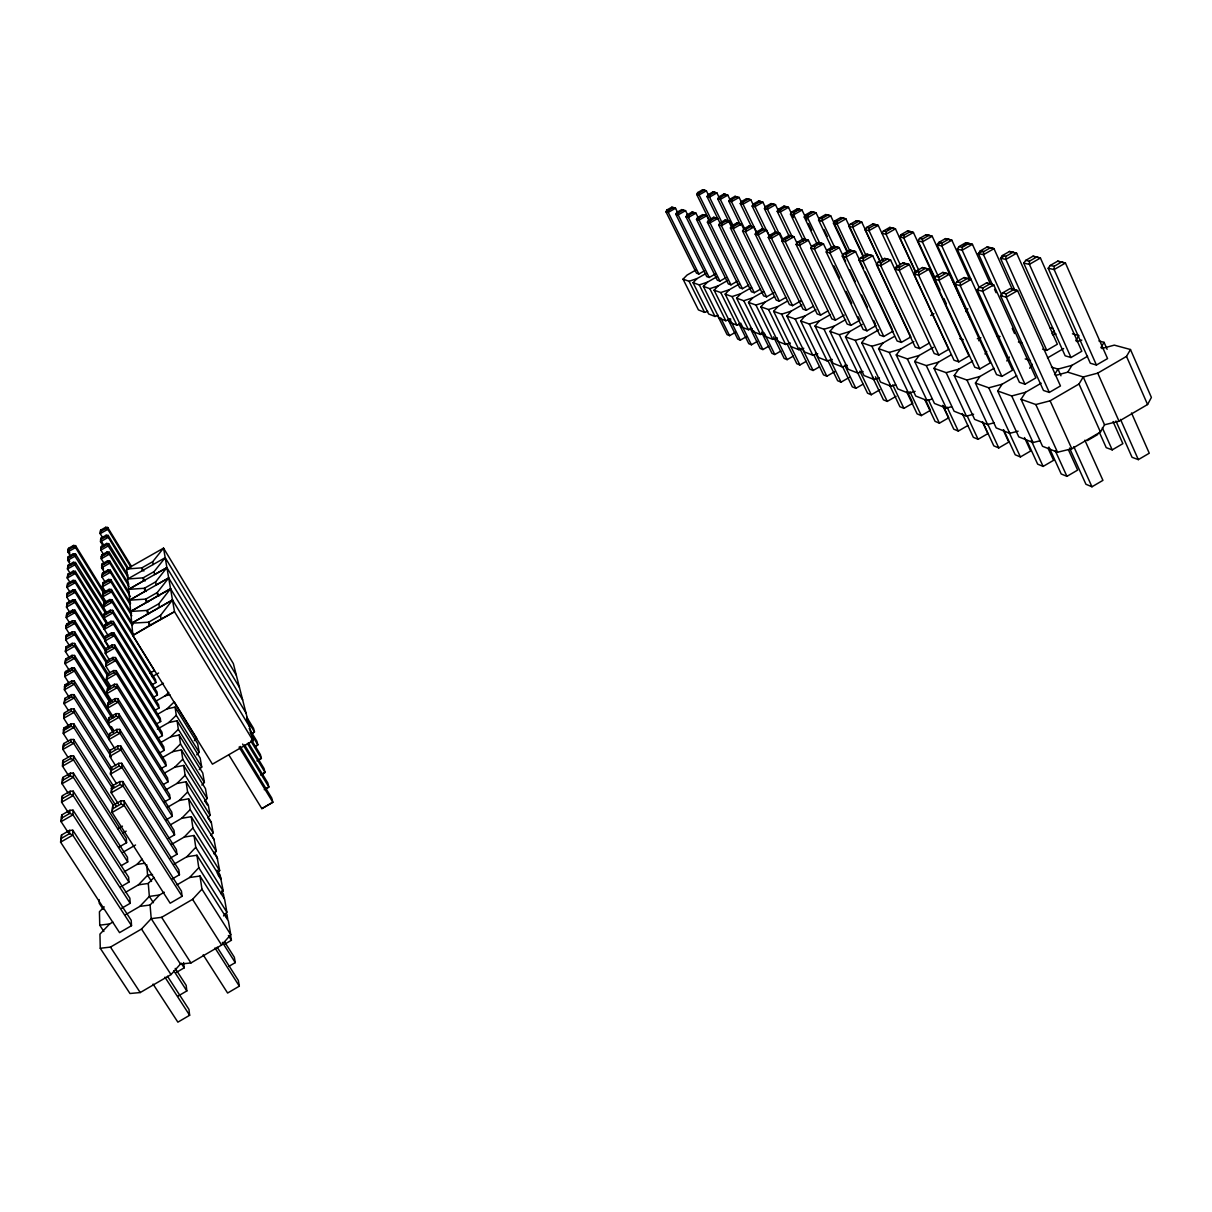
<?xml version="1.0" encoding="UTF-8"?>
<svg xmlns="http://www.w3.org/2000/svg" width="1212" height="1212" viewBox="0 0 1212 1212"><rect width="100%" height="100%" fill="white"/><g stroke="black" fill="none" stroke-linecap="round" stroke-linejoin="round"><path stroke-width="1.5" d="M1061.697 261.974L1054.167 266.307L1054.152 269.549L1096.436 365.039L1107.556 358.585L1065.439 263.034L1057.682 261.171L1050.198 265.473L1048.183 268.291L1090.315 363.236L1096.436 365.039M72.826 830.235L72.781 835.129L131.517 925.68L119.549 932.634L60.6 842.158L61.524 835.023L69.614 830.371L72.826 830.235L131.199 920.287L131.517 925.68M68.296 832.705L61.115 821.645L61.236 816.964L62.024 814.812L69.887 810.283L73.023 810.177L72.978 814.828L130.184 903.319L121.442 908.394M68.72 813.207L61.6 802.208L61.721 797.754L62.479 795.633L70.144 791.224L73.205 791.148L73.159 795.557L128.926 882.094L120.806 886.805M68.13 793.133L62.07 783.74L62.176 779.498L62.918 777.422L70.402 773.12L73.371 773.074L73.341 777.256L127.714 861.914L121.382 865.58M68.66 775.71L62.509 766.166L62.615 762.136L63.342 760.075L70.644 755.894L73.538 755.864L73.508 759.863L126.578 842.704L118.837 847.173M68.023 757.379L62.933 749.425L63.024 745.592L63.736 743.562L70.857 739.487L73.705 739.487L73.659 743.289L113.292 805.313M68.417 741.426L63.327 733.487L63.433 729.821L64.115 727.821L71.084 723.837L73.856 723.852L73.811 727.488L112.292 787.876M68.781 726.2L63.721 718.261L63.812 714.762L64.478 712.792L71.281 708.899L73.993 708.929L73.962 712.398L111.322 771.196M68.13 710.065L64.084 703.702L64.827 698.43L71.478 694.627L74.129 694.673L74.099 697.991L111.398 756.833M69.478 697.748L64.433 689.795L64.509 686.598L65.16 684.689L71.675 680.977L74.265 681.038L74.235 684.204L115.049 749.092M68.811 682.856L64.766 676.478L65.478 671.524L71.856 667.888L74.386 667.979L74.356 671.009L113.655 733.275M70.038 671.539L65.084 663.706L65.16 660.767L65.781 658.919L72.023 655.359L74.508 655.45L74.477 658.358L111.807 717.625M69.357 657.752L65.403 651.465L66.084 646.814L72.19 643.345L74.614 643.436L74.599 646.238L110.171 702.839M69.66 646.026L65.69 639.709L66.357 635.194L72.341 631.8L74.735 631.906L74.705 634.588L108.383 688.295M69.963 634.77L65.978 628.422L66.63 624.044L72.493 620.711L74.841 620.832L74.811 623.407L107.61 675.796M69.251 622.362L66.251 617.575L66.887 613.302L72.644 610.045L74.932 610.166L74.917 612.651L105.868 662.161M70.447 613.408L66.508 607.121L67.145 602.985L72.781 599.773L75.038 599.91L75.008 602.303L106.368 652.541M69.993 592.153L67.008 587.381L67.614 583.442L73.053 580.366L75.22 580.518L75.205 582.73L108.201 635.633M70.175 582.73L67.251 578.033L67.842 574.2L73.174 571.17L75.311 571.337L75.296 573.473L107.262 624.938M70.826 556.626L67.902 551.899L68.463 548.354L73.538 545.476L75.553 545.658L75.538 547.582L103.762 593.229M1036.775 256.959L1029.442 261.186L1029.397 264.337L1070.984 357.525L1081.816 351.238L1040.411 258.005L1032.972 256.202L1025.655 260.413L1023.731 263.155L1065.151 355.798L1070.984 357.525M69.569 833.629L72.781 835.129L60.6 842.158L61.448 838.31L69.569 833.629L69.614 830.371M69.841 813.373L72.978 814.828L61.115 821.645L61.948 817.933L69.841 813.373L69.887 810.283M70.114 794.163L73.159 795.557L61.6 802.208L62.418 798.587L70.114 794.163L70.144 791.224M70.357 775.922L73.341 777.256L62.07 783.74L62.857 780.225L70.357 775.922L70.402 773.12M70.599 758.56L73.508 759.863L62.509 766.166L63.282 762.757L70.599 758.56L70.644 755.894M70.826 742.017L73.659 743.289L62.933 749.425L63.675 746.122L70.826 742.017L70.857 739.487M71.053 726.261L73.811 727.488L63.327 733.487L64.069 730.26L71.053 726.261L71.084 723.837M71.25 711.217L73.962 712.398L63.721 718.261L64.433 715.11L71.25 711.217L71.281 708.899M71.447 696.839L74.099 697.991L64.084 703.702L64.781 700.642L71.447 696.839L71.478 694.627M71.644 683.083L74.235 684.204L64.433 689.795L65.115 686.81L71.644 683.083L71.675 680.977M71.826 669.918L74.356 671.009L64.766 676.478L65.433 673.554L71.826 669.918L71.856 667.888M71.993 657.298L74.477 658.358L65.084 663.706L65.736 660.858L71.993 657.298L72.023 655.359M72.159 645.193L74.599 646.238L65.403 651.465L66.039 648.693L72.159 645.193L72.19 643.345M72.326 633.588L74.705 634.588L65.69 639.709L66.312 636.997L72.326 633.588L72.341 631.8M72.478 622.423L74.811 623.407L65.978 628.422L66.584 625.771L72.478 622.423L72.493 620.711M72.629 611.696L74.917 612.651L66.251 617.575L66.857 614.969L72.629 611.696L72.644 610.045M72.765 601.364L75.008 602.303L66.508 607.121L67.099 604.576L72.765 601.364L72.781 599.773M105.535 638.86L75.129 590.032L72.917 589.896L72.902 591.426L75.114 592.335L108.61 646.102M73.038 581.836L75.205 582.73L67.008 587.381L67.584 584.942L73.038 581.836L73.053 580.366M73.159 572.609L75.296 573.473L67.251 578.033L67.796 575.639L73.159 572.609L73.174 571.17M106.292 611.954L75.386 562.474L73.311 562.307L105.808 613.605M106.05 603.303L75.477 553.914L73.417 553.748L105.156 603.879M73.523 546.763L75.538 547.582L67.902 551.899L68.433 549.642L73.523 546.763L73.538 545.476M1013.096 252.202L1005.93 256.323L1005.869 259.398L1046.774 350.374L1057.349 344.238L1016.626 253.217L1009.475 251.475L1002.339 255.58L1000.491 258.262L1015.08 290.698M1006.293 293.88L1006.248 297.152L1049.304 392.43L1060.455 385.946L1017.58 290.622L1013.853 289.532L1006.293 293.88L1002.506 292.956L1000.567 295.728L1043.456 390.446L1049.304 392.43M61.448 838.31L61.524 835.023M61.948 817.933L62.024 814.812M62.418 798.587L62.479 795.633M62.857 780.225L62.918 777.422M63.282 762.757L63.342 760.075M63.675 746.122L63.736 743.562M64.069 730.26L64.115 727.821M64.433 715.11L64.478 712.792M64.781 700.642L64.827 698.43M65.115 686.81L65.16 684.689M65.433 673.554L65.478 671.524M65.736 660.858L65.781 658.919M66.039 648.693L66.084 646.814M66.312 636.997L66.357 635.194M66.584 625.771L66.63 624.044M66.857 614.969L66.887 613.302M67.099 604.576L67.145 602.985M69.735 601.803L66.766 597.062L67.387 593.032L72.917 589.896M67.584 584.942L67.614 583.442M67.796 575.639L67.842 574.2M70.417 573.761L67.478 569.019L68.054 565.292L73.311 562.307M70.675 565.11L67.69 560.308L68.266 556.672L73.417 553.748M68.433 549.642L68.463 548.354M982.735 288.062L982.659 291.244L1024.988 384.204L1035.866 377.902L993.719 284.881L990.098 283.82L982.735 288.062L979.144 287.168L977.266 289.88L1019.413 382.325L1024.988 384.204M1012.474 289.698L993.991 248.657L990.552 247.687L983.553 251.702L983.493 254.687L1002.051 295.713M68.266 556.672L67.69 560.308L75.462 555.914L75.477 553.914L68.236 558.005M971.039 279.411L964.085 277.563L956.919 281.669L955.132 284.335L960.252 285.623L971.039 279.411L967.54 278.396L960.343 282.517L960.252 285.623L1001.854 376.387L1012.474 370.236L957.268 249.187L958.98 246.612L965.782 242.703L972.418 244.324L990.189 283.517M969.085 243.37L962.237 247.293L962.161 250.202L979.22 287.683M969.676 279.275L951.844 240.188L948.587 239.249L941.906 243.082L941.815 245.93L958.162 281.608M939.042 277.26L938.936 280.275L979.826 368.948L990.204 362.933L949.466 274.215L946.057 273.23L939.042 277.26L935.785 276.442L934.043 279.048L974.781 367.236L979.826 368.948M970.357 319.362L932.195 236.234L929.028 235.325L922.483 239.067L922.377 241.855L938.012 275.76M918.741 272.23L918.62 275.169L958.828 361.843L968.979 355.98L928.922 269.276L925.604 268.306L918.741 272.23L915.636 271.458L913.969 274.003L954.011 360.222L958.828 361.843M940.027 290.092L913.409 232.462L910.333 231.568L903.925 235.234L903.804 237.946L918.726 270.14M899.38 267.443L899.243 270.321L938.785 355.071L948.708 349.344L909.318 264.549L906.076 263.61L899.38 267.443L896.41 266.716L894.804 269.2L899.243 270.321L909.318 264.549L903.091 262.883L896.41 266.716M938.785 355.071L934.194 353.51L890.593 260.035L887.442 259.126L880.882 262.868L880.745 265.67L919.65 348.601L929.346 343.011M915.908 272.912L895.441 228.841L892.426 227.977L886.169 231.553L886.033 234.219L900.243 264.716M897.683 267.079L878.23 225.387L875.291 224.538L869.155 228.038L869.019 230.644L883.321 261.171M863.217 258.504L863.065 261.247L901.334 342.405L910.833 336.936L872.701 255.732L869.64 254.838L863.217 258.504L860.505 257.838L859.005 260.216L897.122 340.996L901.334 342.405M880.851 262.868L861.732 222.054L858.869 221.235L852.839 224.659L852.703 227.205L866.292 256.096M863.565 268.534L855.581 251.611L852.597 250.732L846.309 254.323L846.143 257.005L883.806 336.481L893.108 331.134M863.565 256.383L845.9 218.872L843.097 218.069L837.204 221.432L837.053 223.917L849.93 251.187M845.612 261.216L839.189 247.657L836.265 246.809L830.114 250.323L829.947 252.929L867.004 330.815L876.124 325.573M847.688 251.748L830.69 215.812L827.947 215.024L822.175 218.327L822.009 220.766L835.007 248.127M827.508 252.354L823.463 243.87L820.615 243.036L814.585 246.475L814.419 249.036L850.9 325.361L859.838 320.241L858.217 316.847M820.069 221.266L816.085 212.873L813.403 212.115L807.737 215.327L807.571 217.721L820.372 244.566M811.646 247.051L808.389 240.249L805.601 239.431L799.693 242.794L799.511 245.294L835.432 320.135L844.188 315.12M806.859 220.175L802.026 210.055L799.405 209.297L793.845 212.464L793.678 214.797L805.783 240.097M797.117 243.43L793.905 236.749L791.194 235.961L785.391 239.264L785.209 241.718L820.585 315.12L827.735 311.014M793.375 217.509L788.497 207.328L785.937 206.585L780.467 209.691L780.301 211.994L792.512 237.431M783.225 240.112L779.998 233.401L777.331 232.628L771.65 235.855L771.453 238.264L806.298 310.287L813.328 306.272M778.68 211.373L775.468 204.707L772.968 203.98L767.59 207.04L767.408 209.282L781.876 239.264M769.878 236.916L766.62 230.189L764.014 229.416L758.424 232.583L758.227 234.946L792.557 305.651L800.829 300.909M765.348 207.222L762.909 202.192L760.454 201.48L755.182 204.464L755 206.676L768.802 235.189M757.03 233.855L753.728 227.083L751.182 226.326L745.698 229.447L745.501 231.75L779.331 301.167L785.831 297.455M753.258 204.828L750.804 199.753L748.395 199.056L743.214 201.995L743.017 204.161L756.985 232.901M743.759 229.083L741.335 224.099L738.835 223.356L733.442 226.417L733.245 228.674L766.575 296.864L774.559 292.304M732.654 227.917L729.366 221.205L726.927 220.493L721.64 223.493L721.428 225.72L754.288 292.713L760.56 289.123M730.275 200.162L727.821 195.132L725.503 194.45L720.489 197.298L720.307 199.389L733.411 226.235M717.837 218.433L713.671 217.296L708.49 220.236L707.399 222.19L710.035 222.856L717.837 218.433L715.444 217.721L710.247 220.675L710.035 222.856L742.426 288.698L748.592 285.184M708.808 195.814L706.369 190.814L704.127 190.163L699.279 192.905L699.082 194.92L711.383 219.948M709.156 220.735L706.702 215.751L704.354 215.054L699.248 217.948L699.036 220.099L730.972 284.835L737.047 281.381M698.445 218.19L695.961 213.16L693.658 212.479L688.628 215.327L688.416 217.433L719.913 281.093L725.882 277.7M688.083 215.751L685.568 210.661L683.31 209.994L678.372 212.797L678.159 214.857L709.232 277.487L715.095 274.139M172.18 878.958L179.452 874.746L178.846 869.807L122.821 781.528L119.761 781.588L111.913 786.103L111.262 792.784L118.337 803.874M112.777 805.51L112.11 812.464L170.165 903.228L182.088 896.304L181.452 891.108L123.972 800.768L120.821 800.874L112.777 805.51L112.11 812.464L124.245 805.48L123.972 800.768M168.241 838.477L174.558 834.826L174.013 830.356L120.7 745.91L117.791 745.925L110.337 750.198L109.716 756.379L115.685 765.802M170.468 858.02L176.937 854.278L176.361 849.597L121.73 763.272L118.746 763.302L111.11 767.696L110.474 774.12L116.488 783.573M119.715 729.397L119.943 733.23L108.989 739.502L109.61 733.563L116.882 729.397L119.715 729.397L171.771 812.055L172.286 816.297L166.12 819.857M117.882 698.657L118.094 702.142L107.641 708.126L108.247 702.581L115.17 698.612L117.882 698.657L167.574 777.937L168.059 781.801L163.65 784.346M164.105 802.117L170.119 798.647L169.619 794.602L118.776 713.671L116.004 713.641L108.913 717.701L108.307 723.443L113.337 731.412M157.575 738.396L162.393 735.623L161.984 732.245L115.443 657.54L112.898 657.449L106.414 661.146L105.853 666.161L109.853 672.539M159.272 753.167L164.196 750.349L163.771 746.804L116.216 670.645L113.625 670.569L107.004 674.342L106.429 679.523L110.413 685.901M160.332 769.029L166.089 765.726L165.635 762.03L117.034 684.341L114.382 684.265L107.61 688.143L107.02 693.491L112.019 701.46M154.394 710.656L158.999 708.005L158.62 704.884L113.973 632.967L111.534 632.861L105.323 636.391L104.777 641.103L108.777 647.511M155.954 724.231L160.666 721.519L160.272 718.277L114.685 644.996L112.201 644.89L105.853 648.511L105.308 653.359L109.307 659.752M151.455 685.113L155.893 682.568L155.53 679.69L112.625 610.348L110.292 610.227L104.323 613.62L103.793 618.044L107.732 624.362M113.292 621.438L113.443 624.119L104.277 629.331L104.808 624.771L110.898 621.302L113.292 621.438L157.045 692.037L157.409 695.037L152.894 697.627M131.563 613.317L110.792 579.609L108.595 579.457L102.959 582.654L102.459 586.714L105.444 591.547M133.017 624.528L111.383 589.471L109.141 589.32L103.399 592.577L102.884 596.758L105.853 601.561M111.989 599.713L112.14 602.182L103.338 607.197L103.853 602.894L109.701 599.561L111.989 599.713L133.532 634.558M129.229 592.789L109.686 560.974L107.565 560.808L102.126 563.883L101.641 567.746L104.596 572.534M130.623 603.258L110.231 570.125L108.065 569.958L102.535 573.094L102.05 577.048L104.974 581.805M131.366 566.201L107.701 527.478L105.702 527.296L100.641 530.159L100.187 533.644L102.126 536.795M128.684 568.928L108.171 535.416L106.141 535.234L101.005 538.158L100.535 541.719L103.49 546.521M128.017 575.23L108.656 543.643L106.595 543.461L101.369 546.43L100.899 550.096L103.808 554.838M68.054 565.292L67.478 569.019L75.371 564.534L75.386 562.474L68.023 566.671M67.387 593.032L66.766 597.062L75.114 592.335L75.129 590.032L67.342 594.577M100.641 530.159L100.187 533.644L107.807 529.326L107.701 527.478M108.171 535.416L108.277 537.34L100.535 541.719L101.005 538.158M101.369 546.43L100.899 550.096L108.777 545.627L108.656 543.643L101.429 547.763M104.232 563.595L101.263 558.762L101.747 555.005L107.065 551.975L109.171 552.157L128.866 584.26M109.686 560.974L109.822 563.11L101.641 567.746L102.126 563.883M102.535 573.094L102.05 577.048L110.368 572.337L110.231 570.125M102.959 582.654L102.459 586.714L110.928 581.912L110.792 579.609M103.399 592.577L102.884 596.758L111.534 591.85L111.383 589.471M103.853 602.894L103.338 607.197M104.323 613.62L103.793 618.044L112.777 612.924L112.625 610.348M104.808 624.771L104.277 629.331M105.323 636.391L104.777 641.103L114.14 635.77L113.973 632.967M105.853 648.511L105.308 653.359L114.867 647.905L114.685 644.996M106.414 661.146L105.853 666.161L115.625 660.585L115.443 657.54M107.004 674.342L106.429 679.523L116.413 673.827L116.216 670.645M107.61 688.143L107.02 693.491L117.231 687.658L117.034 684.341M108.247 702.581L107.641 708.126M108.913 717.701L108.307 723.443L119.003 717.307L118.776 713.671M109.61 733.563L108.989 739.502M110.337 750.198L109.716 756.379L120.942 749.94L120.7 745.91M111.11 767.696L110.474 774.12L121.988 767.499L121.73 763.272M122.821 781.528L123.079 785.982L111.262 792.784L111.913 786.103M678.008 213.251L675.538 208.252L671.766 207.222L666.918 209.964L665.949 211.797L696.491 273.185L698.885 273.988L704.657 270.7M709.232 277.487L706.747 276.639L675.781 214.266L676.781 212.403L681.72 209.615L683.568 210.176M708.929 219.342L696.673 194.42L697.673 192.572L702.505 189.845L704.127 190.163M685.962 216.812L686.992 214.918L692.007 212.085L695.961 213.16L688.416 217.433L685.962 216.812L717.352 280.23L719.913 281.093M1041.184 383.204L1025.519 392.294L1021.049 399.278L1042.532 446.289L1057.531 452.227L1071.802 448.758L1100.451 432.033L1104.541 424.791L1119.024 421.2L1147.567 404.535L1151.4 397.445L1130.478 349.526L1114.313 345.132L1101.844 348.541M719.398 198.026L716.913 192.935L712.959 191.935L708.035 194.723L707.02 196.586L720.261 223.614M696.506 219.463L697.551 217.539L702.642 214.645L706.702 215.751L699.036 220.099L696.506 219.463L728.336 283.941L730.972 284.835M730.791 225.583L717.716 198.844L718.761 196.935L723.761 194.102L725.503 194.45M741.532 202.389L739.108 197.405L734.957 196.359L729.866 199.238L728.791 201.162L740.396 224.962M718.701 225.023L719.807 223.038L725.079 220.054L729.366 221.205L721.428 225.72L718.701 225.023L751.44 291.744L754.288 292.713M751.713 227.159L740.259 203.571L741.365 201.601L746.531 198.677L748.395 199.056M730.412 227.962L731.563 225.947L736.926 222.902L741.335 224.099L733.245 228.674L730.412 227.962L763.636 295.864L766.575 296.864M763.454 229.462L752.137 206.07L753.258 204.07L758.53 201.086L760.454 201.48M742.577 231.022L743.744 228.962L749.213 225.856L753.728 227.083L745.501 231.75L742.577 231.022L776.271 300.137L779.331 301.167M775.922 232.462L764.439 208.661L765.605 206.616L770.968 203.586L772.968 203.98M755.182 234.174L756.394 232.083L761.954 228.916L766.62 230.189L758.227 234.946L755.182 234.174L789.391 304.576L792.557 305.651M785.937 206.585L783.861 206.176L778.407 209.267L777.21 211.342L789.391 236.673M1055.47 375.462L1067.772 372.16L1083.24 376.977L1097.724 373.129L1126.509 356.389L1130.478 349.526M768.287 237.461L769.529 235.34L775.195 232.113L779.998 233.401L771.453 238.264L768.287 237.461L803.011 309.181L806.298 310.287M803.329 240.991L790.466 214.13L791.694 212.024L797.254 208.858L799.405 209.297M781.907 240.885L783.194 238.719L788.967 235.416L793.905 236.749L785.209 241.718L781.907 240.885L817.161 313.953L820.585 315.12M813.403 212.115L811.161 211.661L805.51 214.872L804.238 217.024L816.994 243.748M796.087 244.445L797.405 242.233L803.298 238.87L808.389 240.249L799.511 245.294L796.087 244.445L831.871 318.938L835.432 320.135M832.296 248.975L818.554 220.023L819.857 217.842L825.63 214.569L827.947 215.024M810.843 248.142L812.207 245.885L818.206 242.461L823.463 243.87L814.419 249.036L810.843 248.142L847.188 324.104L850.9 325.361M1021.049 399.278L1035.821 404.535L1050.107 400.808L1078.998 384.007L1083.24 376.977L1104.541 424.791M1100.86 347.692L1104.071 342.36L1098.951 340.966M843.097 218.069L840.673 217.584L834.795 220.932L833.447 223.16L847.082 251.99M826.22 252.005L827.614 249.702L833.765 246.203L839.189 247.657L829.947 252.929L826.22 252.005L863.141 329.497L867.004 330.815M863.292 256.868L848.945 226.417L850.339 224.144L856.339 220.735L858.869 221.235M1067.772 372.16L1071.969 365.327L1087.573 356.267M842.264 256.02L843.703 253.672L849.976 250.096L855.581 251.611L846.143 257.005L842.264 256.02L879.776 335.118L883.806 336.481M880.139 261.883L865.095 229.81L866.535 227.492L872.655 224.008L875.291 224.538M1054.561 374.569L1057.97 369.115L1071.969 365.327M1075.726 340.724L1078.968 335.557L1072.453 333.8M883.442 230.992L881.957 233.355L886.033 234.219L895.441 228.841L889.684 227.432L883.442 230.992L886.169 231.553M876.503 264.61L878.049 262.171L884.593 258.429L890.593 260.035L880.745 265.67L876.503 264.61L915.242 347.117L919.65 348.601M910.333 231.568L907.455 230.992L901.077 234.643L899.546 237.052L915.969 272.458M935.058 278.033L917.923 240.915L919.514 238.446L926.029 234.719L929.028 235.325M1029.67 368.251L1032.23 364.282M1052.001 333.785L1054.031 330.649M948.587 239.249L945.451 238.628L938.785 242.445L937.134 244.945L996.552 374.599L1001.854 376.387M1039.941 440.82L1033.048 442.531L1018.792 436.881L997.673 390.976L1002.157 384.204L1016.716 375.75M1006.778 360.934L1009.354 357.085M990.552 247.687L987.098 246.99L980.129 250.99L978.357 253.611L992.992 285.911M1018.11 431.184L1009.763 433.305L996.188 427.912L975.418 383.068L979.902 376.493L994.128 368.266M984.977 353.965L986.704 351.48M994.052 422.837L987.583 424.503L974.645 419.382L954.223 375.538L958.707 369.16L972.615 361.115M978.69 340.739L980.826 337.709L977.296 338.724M973.615 414.246L966.434 416.125L954.102 411.232L934.013 368.342L938.497 362.146L951.329 354.737M965.752 311.605L967.812 308.802M951.481 406.732L946.269 408.126L934.467 403.46L914.712 361.479L919.181 355.464L933.316 347.314M932.058 399.112L926.983 400.49L915.711 396.021L896.259 354.934L900.728 349.071L913.833 341.511M131.744 623.18L172.498 599.97L131.744 623.18L148.576 622.21L160.529 615.408L172.498 599.97L249.46 726.518M130.654 611.439L170.559 588.729L130.654 611.439L147.137 610.424L158.833 603.758L170.559 588.729L245.975 712.898M915.121 391.37L908.546 393.188L897.744 388.9L878.609 348.662L883.048 342.951L894.289 336.481M236.325 675.22L165.196 557.687L154.136 571.594L143.137 577.851L143.501 580.836L128.624 589.38L144.41 588.259L155.636 581.881L166.908 567.625L239.415 687.295M895.683 384.84L890.881 386.189L880.548 382.083L861.717 342.648L866.141 337.087L878.715 329.861M126.745 569.034L141.91 567.837L152.697 561.717L163.544 548.142L233.355 663.615L253.081 740.714L212.433 764.166L132.881 635.436L126.745 569.034L163.544 548.142L174.513 611.696L253.081 740.714M879.412 377.932L873.973 379.477L864.05 375.553L845.506 336.891L849.915 331.467L862.232 324.392M863.05 371.523L857.748 373.054L848.218 369.281L829.962 331.361L834.341 326.073L845.673 319.574M847.339 365.373L842.173 366.872L833.023 363.252L815.04 326.058L819.403 320.907L830.508 314.529M832.235 359.449L827.205 360.949L818.418 357.464L800.693 320.968L805.026 315.923L815.934 309.681M817.736 353.768L812.813 355.237L804.359 351.889L786.906 316.059L791.209 311.136L801.905 305.015M112.852 922.074L109.671 923.923L99.945 934.119L100.263 948.269L129.972 993.507L140.228 992.552L171.013 974.584L180.452 964.04L190.951 962.949L221.614 945.057L230.765 934.679L228.371 920.923L200.01 876.018L189.633 877.503L176.952 884.866M806.192 361.358L799.875 364.979L773.635 311.348L777.907 306.53L787.603 300.985M223.523 915.954L226.871 912.212L224.599 899.137L196.935 855.233L186.83 856.778L173.786 864.338M790.33 343.041L785.634 344.466L777.801 341.36L760.848 306.803L765.09 302.091L774.62 296.652M220.675 893.608L223.175 890.865L220.114 874.973L217.115 870.186M777.377 337.966L772.802 339.375L765.226 336.375L748.516 302.409L752.743 297.819L763.651 291.577M100.263 948.269L110.474 947.087L141.516 929.028L151.212 918.651L161.635 917.332L192.572 899.349L201.95 889.169L200.01 876.018M217.221 873.216L219.66 870.58L216.963 856.717L214.024 852.036M763.984 333.345L760.409 334.467L753.106 331.573L736.638 298.197L740.82 293.683L751.546 287.562M189.633 877.503L198.783 867.701L196.935 855.233M213.933 853.809L216.312 851.263L213.948 839.28L211.948 836.083M125.594 914.681L139.91 906.364L150.076 905.016L159.499 895.001L164.256 892.229M751.955 328.634L748.455 329.74L741.411 326.937L725.17 294.122L729.321 289.698L739.108 284.123M139.91 906.364L149.349 896.395L159.499 895.001M186.83 856.778L195.768 847.339L194.026 835.477L184.179 837.083L171.453 844.446M210.797 835.31L213.13 832.841L211.267 822.084L186.087 781.74L176.952 783.467L165.983 789.785M207.797 817.661L210.085 815.267L208.297 804.995L183.679 765.454L174.77 767.196L164.999 772.832M125.29 892.456L138.38 884.866L148.273 883.442L154.03 877.412M740.35 324.074L736.926 325.164L730.124 322.468L714.095 290.183L718.216 285.85L727.851 280.366M138.38 884.866L147.591 875.261L152.53 874.519M184.179 837.083L192.905 827.978L191.238 816.691L181.664 818.342L170.801 824.614M104.171 906.849L99.429 911.757L99.748 925.18L103.868 931.498M730.806 319.12L725.776 320.741L719.201 318.135L703.384 286.38L707.49 282.138L716.959 276.745M204.57 801.177L207.176 798.481L205.479 788.664L181.376 749.895L172.68 751.667L161.529 758.076M124.169 871.822L136.926 864.429L142.077 859.141M181.664 818.342L190.193 809.555L188.602 798.799L179.255 800.481L168.029 806.965M201.843 785.043L204.404 782.437L202.768 773.029L179.179 735.017L170.68 736.805L161.332 742.168M718.292 315.408L715.004 316.468L708.641 313.953L693.052 282.699L697.112 278.548L706.429 273.245M179.255 800.481L187.602 791.997L186.087 781.74M199.238 769.605L201.737 767.06L200.177 758.061L177.073 720.761L168.756 722.564L157.378 729.109M707.793 311.287L704.581 312.348L698.43 309.908L683.038 279.139L687.068 275.063L696.233 269.852M176.952 783.467L185.118 775.241L183.679 765.454M196.738 754.803L199.192 752.349L197.692 743.713L175.058 707.096L166.923 708.914L157.363 714.398M174.77 767.196L182.754 759.242L181.376 749.895M194.329 740.623L196.738 738.229L174.286 701.869L166.923 708.914M172.68 751.667L180.497 743.956L179.179 735.017M170.68 736.805L178.331 729.321L177.073 720.761M168.756 722.564L176.27 715.307L175.058 707.096M155.787 701.203L165.15 695.824L168.771 692.416M251.641 733.942L254.459 731.881L253.55 728.382L246.703 717.125M254.975 746.925L257.853 744.85L256.899 741.229L249.172 728.518M258.444 760.439L261.368 758.348L260.383 754.576L251.52 740.032M262.05 774.498L265.049 772.392L264.019 768.469L248.415 742.895M265.792 789.133L268.867 787.012L267.791 782.922L244.597 744.941M149.015 625.756L132.881 635.436L174.513 611.696L149.015 625.756L148.576 622.21L150.546 625.422M167.468 976.251L188.966 1009.414L189.633 1015.277L177.876 1022.155L153.06 984.083M217.175 947.223L238.355 980.493L239.325 986.159L227.614 993.037L203.177 954.844M1069.545 448.061L1085.937 484.27L1091.967 486.785L1102.935 480.361L1084.861 440.198M1115.934 420.973L1132.038 457.288L1138.326 459.636L1149.264 453.227L1131.523 412.974M1003.627 429.699L1015.217 454.788L1020.413 456.954L1030.639 451L1024.458 437.547M176.179 972.509L184.179 967.843L183.557 962.555M225.038 943.996L231.401 940.27L230.522 935.149M1026.67 440.198L1037.654 464.135L1043.123 466.423L1053.576 460.318L1048.077 448.273M1087.331 440.607L1097.754 434.517M178.24 995.976L186.83 990.946L186.194 985.386L175.21 968.388M228.735 966.449L235.264 962.631L234.34 957.253L224.493 941.754M1048.91 447.001L1061.197 473.968L1066.939 476.346L1077.65 470.089L1068.423 449.758M1099.42 432.457L1106.223 447.652L1112.207 449.879L1122.873 443.653L1113.055 421.564M962.298 413.55L973.342 437.32L978.084 439.305L987.856 433.623L982.417 421.897M982.735 422.034L993.795 445.849L998.764 447.925L1008.763 442.107L1003.233 430.124M242.627 699.839L168.695 577.957L157.212 592.592L145.743 599.107L129.623 600.182L144.789 591.38L144.41 588.259L146.364 591.471M264.246 789.679L268.867 787.012L242.627 744.077M906.621 391.749L917.12 413.868L921.287 415.61L930.468 410.292L925.62 400.036M228.947 755.061L261.853 808.631L272.851 802.253L271.73 797.996L240.188 746.41M1047.501 357.919L1063.621 348.571M924.847 399.718L935.058 421.352L939.406 423.17L948.769 417.731L943.269 406.02M942.603 405.384L953.768 429.169L958.313 431.063L967.888 425.503M112.913 808.662L121.003 803.995L124.245 805.48L182.088 896.304M251.611 733.518L254.459 731.881L246.597 718.943M842.779 367.084L852.309 386.855L855.854 388.325L862.929 384.249M254.944 746.531L257.853 744.85L250.081 732.093M117.928 828.766L122.457 826.145M829.962 331.361L839.31 334.694L867.55 393.203L871.246 394.748L879.897 389.749M122.973 832.977L126.184 831.129M256.944 760.909L261.368 758.348L250.793 740.986M872.443 376.917L883.412 399.824L887.245 401.414L896.062 396.324M123.094 852.203L135.547 844.991M260.519 775.013L265.049 772.392L247.399 743.471M889.578 385.022L899.91 406.702L903.91 408.368L912.909 403.172M982.826 251.051L978.357 253.611L983.493 254.687L993.991 248.657L991.098 248.081M110.459 752.894L117.943 748.607L120.942 749.94L174.558 834.826M1003.536 256.505L1000.491 258.262L1005.869 259.398L1016.626 253.217L1009.475 251.475M111.231 770.529L118.912 766.12L121.988 767.499L176.937 854.278M799.572 347.92L809.934 369.175L813.101 370.493L819.524 366.812M979.144 287.168L986.477 282.941L993.719 284.881L982.659 291.244L977.266 289.88M930.74 315.514L933.937 313.681M111.08 788.285L114.004 786.603M813.828 354.874L823.524 374.856L826.811 376.22L834.992 371.508M112.049 789.088L119.927 784.558L123.079 785.982L179.452 874.746M827.796 360.403L837.643 380.735L841.052 382.159L849.385 377.356M1002.506 292.956L1010.035 288.623L1017.58 290.622L1006.248 297.152L1000.567 295.728M150.076 673.084L154.424 670.584L112.14 602.182L109.792 601.213L103.929 604.546M728.003 319.453L737.744 339.072L740.32 340.148L746.122 336.83M152.197 676.705L158.62 673.024M63.433 729.821L67.887 727.261M108.338 704.914L115.307 700.93L118.094 702.142L168.059 781.801M738.896 323.74L748.774 343.678L751.425 344.784L757.318 341.405M153.636 688.886L163.453 683.265M894.804 269.2L899.092 266.746M941.421 242.506L937.134 244.945L941.815 245.93L951.844 240.188L945.451 238.628M109.019 720.155L116.14 716.065L119.003 717.307L170.119 798.647M750.167 328.164L760.166 348.42L762.909 349.571L768.908 346.132M915.636 271.458L922.468 267.549L928.922 269.276L918.62 275.169L913.969 274.003M963.101 245.839L967.464 243.324L972.418 244.324L962.161 250.202L957.268 249.187M761.53 332.149L771.953 353.343L774.801 354.525L780.907 351.041M109.716 736.123L117.019 731.942L119.943 733.23L172.286 816.297M773.589 336.875L784.164 358.434L787.118 359.661L793.315 356.101M935.785 276.442L942.769 272.427L949.466 274.215L938.936 280.275L934.043 279.048M836.371 221.493L833.447 223.16L837.053 223.917L845.9 218.872L840.673 217.584M105.414 638.269L111.64 634.724L114.14 635.77L158.999 708.005M64.842 673.417L68.023 671.599M105.944 650.465L112.307 646.829L114.867 647.905L160.666 721.519M64.509 686.598L67.766 684.75M830.811 249.369L835.416 246.748L833.765 246.203M106.504 663.191L113.019 659.48L115.625 660.585L162.393 735.623M888.184 229.795L891.305 228.007M107.095 676.478L113.746 672.675L116.413 673.827L164.196 750.349M860.505 257.838L866.898 254.172L872.701 255.732L863.065 261.247L859.005 260.216M902.728 235.234L899.546 237.052L903.804 237.946L913.409 232.462L907.455 230.992M107.701 690.37L114.504 686.492L117.231 687.658L166.089 765.726M717.474 315.317L727.079 334.633L729.563 335.663L735.275 332.406M103.02 584.199L108.671 580.987L110.928 581.912L131.79 615.741M165.196 557.687L127.669 579.003L143.137 577.851L145.076 581.033M66.312 615.06L69.19 613.439M780.483 209.494L777.21 211.342L780.301 211.994L788.497 207.328L785.891 206.813M103.459 594.183L109.216 590.911L111.534 591.85L132.259 625.468M128.624 589.38L166.908 567.625L154.575 574.549L154.136 571.594M66.039 625.816L68.978 624.15M794.633 211.767L798.784 209.403L802.026 210.055L793.678 214.797L790.466 214.13M129.623 600.182L168.695 577.957L156.09 584.957L155.636 581.881M808.48 214.615L804.238 217.024L807.571 217.721L816.085 212.873L811.161 211.661M104.399 615.348L110.383 611.939L112.777 612.924L155.893 682.568M786.24 238.416L790.572 235.946L788.967 235.416M104.899 626.574L111.004 623.089L113.443 624.119L157.409 695.037M100.702 531.401L105.777 528.523L107.807 529.326L130.941 567.171M101.05 539.431L106.217 536.522L108.277 537.34L127.896 569.367M714.641 192.269L707.02 196.586L709.52 197.117L716.913 192.935L712.959 191.935M685.568 210.661L678.159 214.857L675.781 214.266M101.172 556.687L107.141 553.354L109.292 554.217L129.063 586.441M736.745 196.708L728.791 201.162L731.457 201.722L739.108 197.405M102.202 565.307L107.641 562.232L109.822 563.11L130.426 596.652M102.596 574.579L108.141 571.428L110.368 572.337L129.866 604.015M261.853 808.631L272.851 802.253L239.082 747.077M683.038 279.139L689.067 281.29L697.112 278.548M693.052 282.699L699.279 284.911L707.49 282.138M703.384 286.38L709.838 288.668L718.216 285.85M714.095 290.183L720.761 292.546L729.321 289.698M725.17 294.122L732.078 296.576L740.82 293.683M736.638 298.197L743.789 300.743L752.743 297.819M748.516 302.409L755.94 305.045L765.09 302.091M760.848 306.803L768.544 309.53L777.907 306.53M773.635 311.348L781.619 314.181L791.209 311.136M786.906 316.059L795.208 319.014L805.026 315.923M800.693 320.968L809.328 324.028L819.403 320.907M815.04 326.058L824.024 329.255L834.341 326.073M839.31 334.694L849.915 331.467M790.83 346.526L798.966 349.753L803.768 348.298M845.506 336.891L855.248 340.345L866.141 337.087M861.717 342.648L871.867 346.253L883.048 342.951M878.609 348.662L889.229 352.419L900.728 349.071M896.259 354.934L907.349 358.873L919.181 355.464M914.712 361.479L926.301 365.6L938.497 362.146M1052.652 334.876L1055.985 333.936M934.013 368.342L946.163 372.66L958.707 369.16M1076.635 341.542L1081.801 340.102M954.223 375.538L966.964 380.053L979.902 376.493M975.418 383.068L988.78 387.81L1002.157 384.204M997.673 390.976L1011.702 395.96L1025.519 392.294M165.15 695.824L169.938 694.734M136.926 864.429L144.97 863.202M99.748 925.18L109.671 923.923M889.684 227.432L892.426 227.977M736.851 196.95L734.957 196.359M989.659 247.793L987.098 246.99M697.673 192.572L699.279 192.905M708.035 194.723L709.702 195.056L709.52 197.117L721.973 222.538M718.761 196.935L720.489 197.298M729.866 199.238L731.654 199.601L731.457 201.722L744.426 228.326M741.365 201.601L743.214 201.995M753.258 204.07L755.182 204.464M765.605 206.616L767.59 207.04M778.407 209.267L780.467 209.691M791.694 212.024L793.845 212.464M805.51 214.872L807.737 215.327M819.857 217.842L822.175 218.327M834.795 220.932L837.204 221.432M850.339 224.144L852.839 224.659M866.535 227.492L869.155 228.038M901.077 234.643L903.925 235.234M919.514 238.446L922.483 239.067M938.785 242.445L941.906 243.082M958.98 246.612L962.237 247.293M980.129 250.99L983.553 251.702M1002.339 255.58L1005.93 256.323M1025.655 260.413L1029.442 261.186M1050.198 265.473L1054.167 266.307M696.673 194.42L699.082 194.92L706.369 190.814L702.505 189.845M717.716 198.844L720.307 199.389L727.821 195.132L723.761 194.102M740.259 203.571L743.017 204.161L750.804 199.753L746.531 198.677M752.137 206.07L755 206.676L762.909 202.192L758.53 201.086M764.439 208.661L767.408 209.282L775.468 204.707L770.968 203.586M818.554 220.023L822.009 220.766L830.69 215.812L825.63 214.569M848.945 226.417L852.703 227.205L861.732 222.054L856.339 220.735M865.095 229.81L869.019 230.644L878.23 225.387L872.655 224.008M917.923 240.915L922.377 241.855L932.195 236.234L926.029 234.719M1023.731 263.155L1029.397 264.337L1040.411 258.005L1032.972 256.202M1048.183 268.291L1054.152 269.549L1065.439 263.034L1057.682 261.171M666.918 209.964L668.448 210.343L668.236 212.373L698.885 273.988M676.781 212.403L678.372 212.797M686.992 214.918L688.628 215.327M697.551 217.539L699.248 217.948M708.49 220.236L710.247 220.675M719.807 223.038L721.64 223.493M731.563 225.947L733.442 226.417M743.744 228.962L745.698 229.447M756.394 232.083L758.424 232.583M769.529 235.34L771.65 235.855M783.194 238.719L785.391 239.264M797.405 242.233L799.693 242.794M812.207 245.885L814.585 246.475M827.614 249.702L830.114 250.323M843.703 253.672L846.309 254.323M878.049 262.171L880.882 262.868M956.919 281.669L960.343 282.517M1049.819 327.664L1053.304 328.603M996.673 335.572L1000.036 336.572M1018.413 341.996L1021.943 343.041M1042.608 349.147L1046.774 350.374M959.798 338.572L963.267 339.648M1025.2 358.919L1030.458 360.555M1051.44 367.084L1057.97 369.115L1060.97 375.781M681.72 209.615L683.174 210.085M671.766 207.222L673.205 207.691M713.671 217.296L715.171 217.796M702.642 214.645L704.142 215.13M692.007 212.085L693.476 212.57M749.213 225.856L750.758 226.371M736.926 222.902L738.456 223.402M725.079 220.054L726.609 220.554M775.195 232.113L776.786 232.628M761.954 228.916L763.53 229.432M818.206 242.461L819.857 243.006M803.298 238.87L804.919 239.4M866.898 254.172L868.595 254.747M849.976 250.096L851.642 250.657M903.091 262.883L904.819 263.459M884.593 258.429L886.29 259.004M922.468 267.549L924.211 268.14M742.426 288.698L739.684 287.774L707.399 222.19M942.769 272.427L944.527 273.033M964.085 277.563L965.858 278.169M986.477 282.941L988.265 283.563M783.861 206.176L785.376 206.707M797.254 208.858L798.784 209.403M965.782 242.703L967.464 243.324M799.875 364.979L796.814 363.706L786.921 343.466M110.474 947.087L140.228 992.552M103.278 909.454L99.248 903.273L99.157 899.637M164.923 977.175L189.633 1015.277M173.786 970.767L186.83 990.946M141.516 929.028L171.013 974.584M73.205 791.148L128.639 877.23L128.926 882.094M181.118 963.116L184.179 967.843M180.452 964.04L151.212 918.651L150.076 905.016M73.023 810.177L129.881 898.213L130.184 903.319M73.371 773.074L127.442 857.293L127.714 861.914M153.424 902.728L149.349 896.395L148.273 883.442M161.635 917.332L190.951 962.949M73.538 755.864L126.306 838.31L126.578 842.704M151.561 881.457L147.591 875.261L146.713 864.717M73.856 723.852L113.125 785.543M214.994 947.951L239.325 986.159M73.705 739.487L116.14 805.965M73.993 708.929L112.171 769.044M222.402 942.375L235.264 962.631M192.572 899.349L221.614 945.057M74.265 681.038L109.338 736.532M201.95 889.169L230.765 934.679M228.401 935.528L231.401 940.27M74.129 694.673L110.231 751.667M221.448 890.956L223.417 894.092L224.22 898.743M74.386 667.979L108.474 722.019M111.489 726.791L113.489 729.972M198.783 867.701L226.871 912.212M224.796 914.363L227.72 918.999L226.886 914.121M192.905 827.978L219.66 870.58M74.614 643.436L110.837 701.097M194.026 835.477L221.023 878.442M217.978 874.776L220.887 879.412M195.768 847.339L223.175 890.865M74.508 655.45L113.655 717.671M187.602 791.997L213.13 832.841M188.602 798.799L214.357 839.992M74.841 620.832L108.474 674.584M190.193 809.555L216.312 851.263M191.238 816.691L217.615 858.747M74.735 631.906L110.231 688.522M205.298 801.768L207.297 804.98M185.118 775.241L210.085 815.267M75.038 599.91L106.005 649.571M208.131 817.873L211.07 822.584M74.932 610.166L107.732 662.661M67.736 558.293L69.72 561.474M75.311 571.337L107.141 622.604M180.497 743.956L204.404 782.437M75.22 580.518L104.838 628.149M182.754 759.242L207.176 798.481M75.553 545.658L104.429 592.365M176.27 715.307L199.192 752.349M67.948 549.96L69.887 553.096M178.331 729.321L201.737 767.06M101.55 565.595L103.52 568.776M100.46 539.794L103.384 544.567M147.712 602.334L145.743 599.107L146.137 602.364M128.214 577.336L106.595 543.461M149.091 613.605L147.137 610.424L147.546 613.802M159.166 595.804L157.212 592.592L157.681 595.789M143.88 571.064L141.91 567.837L142.258 570.716M699.279 284.911L715.004 316.468M689.067 281.29L704.581 312.348M729.73 318.817L740.32 340.148M709.838 288.668L725.776 320.741M720.731 317.892L729.563 335.663M732.078 296.576L748.455 329.74M740.699 323.104L751.425 344.784M720.761 292.546L736.926 325.164M764.333 333.239L774.801 354.525M743.789 300.743L760.409 334.467M753.712 330.921L762.909 349.571M776.498 338.012L787.118 359.661M755.94 305.045L772.802 339.375M781.619 314.181L798.966 349.753M768.544 309.53L785.634 344.466M815.464 352.828L826.811 376.22M795.208 319.014L812.813 355.237M802.692 349.162L813.101 370.493M830.356 360.04L841.052 382.159M809.328 324.028L827.205 360.949M844.688 365.16L855.854 388.325M824.024 329.255L842.173 366.872M859.914 371.145L871.246 394.748M875.458 376.765L887.245 401.414M855.248 340.345L873.973 379.477M892.744 384.901L903.91 408.368M833.977 265.928L839.628 277.806M846.097 291.395L851.748 303.273M871.867 346.253L890.881 386.189M808.465 223.553L811.676 230.295M909.939 391.673L921.287 415.61M889.229 352.419L908.546 393.188M849.627 269.685L855.248 281.532M861.671 295.092L867.292 306.939M873.716 320.483L875.322 323.877M907.349 391.431L912.121 401.49M824.054 229.659L827.251 236.385M928.362 399.763L939.406 423.17M907.349 358.873L926.983 400.49M865.156 271.912L892.305 329.437M947.117 407.156L958.313 431.063M926.301 365.6L946.269 408.126M967.161 415.867L978.084 439.305M946.163 372.66L966.434 416.125M987.659 423.988L998.764 447.925M966.964 380.053L987.583 424.503M988.78 387.81L1009.763 433.305M1008.793 431.745L1020.413 456.954M943.936 298.576L946.284 303.651M1011.702 395.96L1033.048 442.531M1031.291 440.638L1043.123 466.423M1035.821 404.535L1057.531 452.227M1055.364 450.94L1066.939 476.346M994.537 289.304L996.082 292.713M1012.262 328.407L1014.565 333.497M1073.817 446.652L1091.967 486.785M1050.107 400.808L1071.802 448.758M1078.998 384.007L1100.451 432.033M1102.344 427.806L1112.207 449.879M1120.509 419.397L1138.326 459.636M1097.724 373.129L1119.024 421.2M1104.071 342.36L1107.117 349.298M1126.509 356.389L1147.567 404.535M152.697 561.717L153.106 564.55M158.833 603.758L159.317 607.091M160.529 615.408L161.044 618.893M109.171 552.157L109.292 554.217L101.263 558.762L101.747 555.005M105.702 527.296L105.777 528.523M106.141 535.234L106.217 536.522M107.065 551.975L107.141 553.354M107.565 560.808L107.641 562.232M108.065 569.958L108.141 571.428M108.595 579.457L108.671 580.987M109.141 589.32L109.216 590.911M109.701 599.561L109.792 601.213M110.292 610.227L110.383 611.939M110.898 621.302L111.004 623.089M111.534 632.861L111.64 634.724M112.201 644.89L112.307 646.829M112.898 657.449L113.019 659.48M113.625 670.569L113.746 672.675M114.382 684.265L114.504 686.492M115.17 698.612L115.307 700.93M116.004 713.641L116.14 716.065M116.882 729.397L117.019 731.942M117.791 745.925L117.943 748.607M118.746 763.302L118.912 766.12M119.761 781.588L119.927 784.558M120.821 800.874L121.003 803.995M673.311 207.585L665.949 211.797L668.236 212.373L675.538 208.252L673.311 207.585"/></g></svg>
